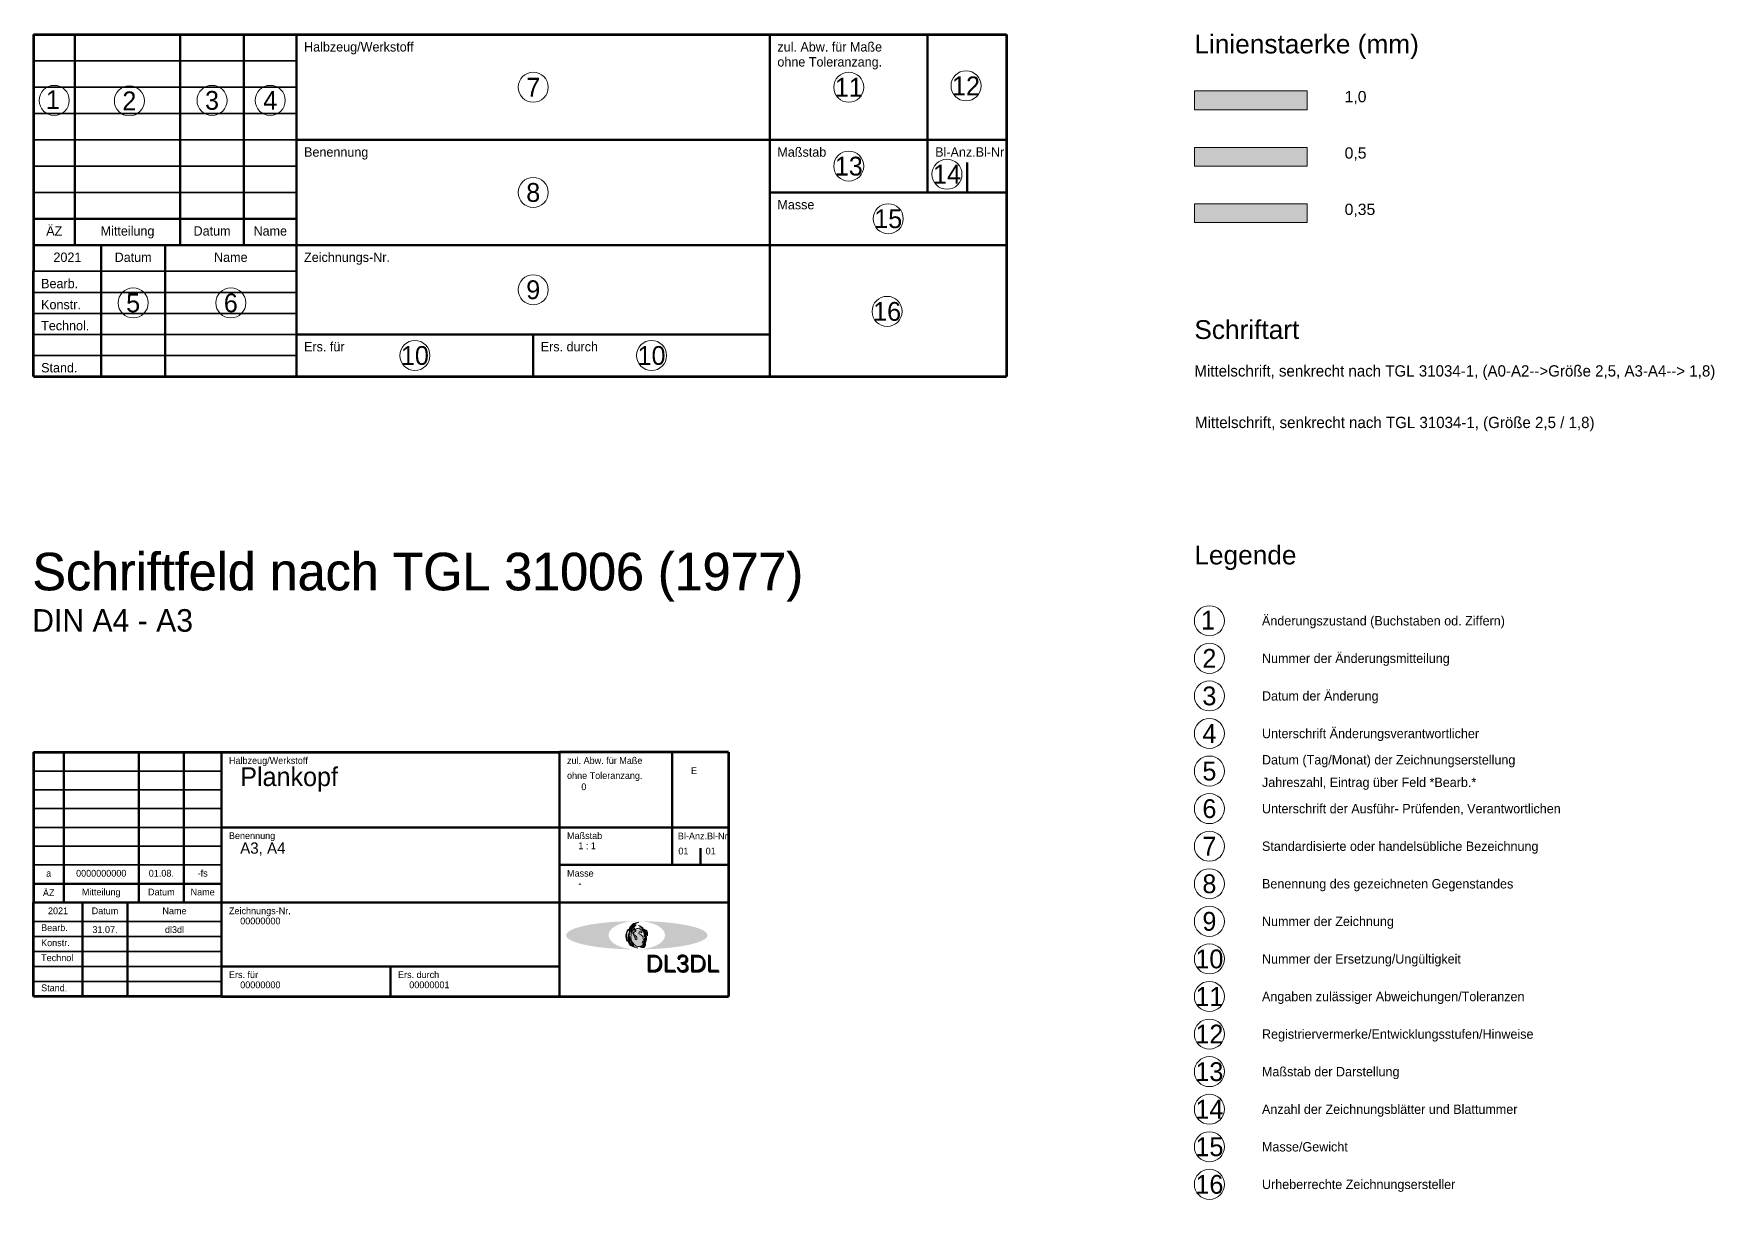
# Model space of a CAD drawing. Header units: millimetres. Extents: x -10 to 4154, y -219 to 3798.
# Drawn here: x 0 to 447.4, y -219 to 91.3 of the extents above; entities that cross this region are included whole.
import ezdxf
from ezdxf.enums import TextEntityAlignment as Align

# ---------------------------------------------------------------- set-up
doc = ezdxf.new("R2010")
doc.units = ezdxf.units.MM
for name, color, linetype, lineweight, true_color in [('_Logo_A_oval', 1, 'Continuous', 5, 0xff0000), ('_Logo_B_oval', 30, 'Continuous', 5, 0xff7f00), ('_Logo_C_oval', 16, 'Continuous', 5, 0x4c0000), ('_Logo_Phoenix', 96, 'Continuous', 5, 0x004c00), ('_Logo_Text1', 5, 'Continuous', 5, 0x0000ff), ('_Logo_Text2', 1, 'Continuous', 5, 0xff0000), ('Begrenzungslinie Felder', 5, 'Continuous', 50, 0x0000ff), ('Begrenzungslinie Schriftfeld', 30, 'Continuous', 100, 0xff7f00), ('Legende', 7, 'Continuous', 5, 0x000000), ('Nr_Kreis', 1, 'Continuous', 5, 0xff0000), ('Text_Ausgef', 3, 'Continuous', 5, 0x00ff00), ('Text_Vorgabe', 1, 'Continuous', 5, 0xff0000), ('Zeilenlinie', 134, 'Continuous', 35, 0x008080)]:
    doc.layers.add(name, color=color, linetype=linetype, lineweight=lineweight, true_color=true_color)
doc.styles.add('textstyle263', font='')
doc.styles.add('textstyle265', font='')
doc.styles.add('textstyle267', font='')
doc.styles.add('textstyle269', font='')
doc.styles.add('textstyle271', font='')
doc.styles.add('textstyle273', font='')
doc.styles.add('textstyle277', font='')
doc.styles.add('textstyle278', font='')
doc.styles.add('textstyle279', font='')
doc.styles.add('textstyle280', font='')
doc.styles.add('textstyle281', font='')
doc.styles.add('textstyle282', font='')
doc.styles.add('textstyle283', font='')
doc.styles.add('textstyle284', font='')
doc.styles.add('textstyle285', font='')
doc.styles.add('textstyle286', font='')
doc.styles.add('textstyle287', font='')
doc.styles.add('textstyle288', font='')
doc.styles.add('textstyle290', font='')
doc.styles.add('textstyle291', font='')
doc.styles.add('textstyle293', font='')
doc.styles.add('textstyle295', font='')
doc.styles.add('textstyle296', font='')
doc.styles.add('textstyle297', font='')
doc.styles.add('textstyle298', font='')
doc.styles.add('textstyle299', font='')
doc.styles.add('textstyle300', font='')
doc.styles.add('textstyle301', font='')
doc.styles.add('textstyle303', font='')
doc.styles.add('textstyle304', font='')
doc.styles.add('textstyle306', font='')
doc.styles.add('textstyle308', font='')
doc.styles.add('textstyle310', font='')
doc.styles.add('textstyle312', font='')
doc.styles.add('textstyle314', font='')
doc.styles.add('textstyle316', font='')
doc.styles.add('textstyle317', font='')
doc.styles.add('textstyle319', font='')
doc.styles.add('textstyle320', font='')
doc.styles.add('textstyle324', font='')
doc.styles.add('textstyle328', font='')
doc.styles.add('textstyle330', font='')
doc.styles.add('textstyle332', font='')
doc.styles.add('textstyle334', font='')
doc.styles.add('textstyle336', font='')
doc.styles.add('textstyle338', font='')
doc.styles.add('textstyle339', font='')
doc.styles.add('textstyle340', font='')
doc.styles.add('textstyle341', font='')
doc.styles.add('textstyle342', font='')
doc.styles.add('textstyle343', font='')
doc.styles.add('textstyle344', font='')
doc.styles.add('textstyle345', font='')
doc.styles.add('textstyle347', font='')
doc.styles.add('textstyle351', font='')
doc.styles.add('textstyle353', font='')
doc.styles.add('textstyle355', font='')
doc.styles.add('textstyle359', font='')
doc.styles.add('textstyle361', font='')
doc.styles.add('textstyle363', font='')
doc.styles.add('textstyle366', font='')
doc.styles.add('textstyle369', font='')
doc.styles.add('textstyle371', font='')
doc.styles.add('textstyle377', font='')
doc.styles.add('textstyle380', font='')
doc.styles.add('textstyle383', font='')
doc.styles.add('textstyle386', font='')
doc.styles.add('textstyle389', font='')
doc.styles.add('textstyle392', font='')
doc.styles.add('textstyle394', font='')
doc.styles.add('textstyle396', font='')
doc.styles.add('textstyle398', font='')
doc.styles.add('textstyle400', font='')
doc.styles.add('textstyle402', font='')
doc.styles.add('textstyle404', font='')
doc.styles.add('textstyle406', font='')
doc.styles.add('textstyle408', font='')
doc.styles.add('textstyle410', font='')
doc.styles.add('textstyle412', font='')
doc.styles.add('textstyle414', font='')
doc.styles.add('textstyle416', font='')
doc.styles.add('textstyle418', font='')
doc.styles.add('textstyle420', font='')
doc.styles.add('textstyle422', font='')
doc.styles.add('textstyle424', font='')
doc.styles.add('textstyle426', font='')
doc.styles.add('textstyle429', font='')
doc.styles.add('textstyle433', font='')
doc.styles.add('textstyle439', font='')
doc.styles.add('textstyle441', font='')
doc.styles.add('textstyle461', font='')
doc.styles.add('textstyle466', font='')
doc.styles.add('textstyle467', font='')
doc.styles.add('textstyle468', font='')
doc.styles.add('textstyle469', font='')
doc.styles.add('textstyle470', font='')
doc.styles.add('textstyle471', font='')
doc.styles.add('textstyle472', font='')
doc.styles.add('textstyle474', font='')
doc.styles.add('textstyle476', font='')
doc.styles.add('textstyle478', font='')
doc.styles.add('textstyle480', font='')
doc.styles.add('textstyle481', font='')
doc.styles.add('textstyle482', font='')
doc.styles.add('textstyle484', font='')
doc.styles.add('textstyle485', font='')
doc.styles.add('textstyle487', font='')
doc.styles.add('textstyle489', font='')
doc.styles.add('textstyle491', font='')
doc.styles.add('textstyle493', font='')
doc.styles.add('textstyle495', font='')
doc.styles.add('textstyle497', font='')
doc.styles.add('textstyle499', font='')
doc.styles.add('textstyle501', font='')
doc.styles.add('textstyle503', font='')
doc.styles.add('textstyle505', font='')
doc.styles.add('textstyle507', font='')
doc.styles.add('textstyle509', font='')
doc.styles.add('textstyle511', font='')
doc.styles.add('textstyle513', font='')
doc.styles.add('textstyle515', font='')
doc.styles.add('textstyle517', font='')
doc.styles.get('textstyle263').set_extended_font_data('TGL 31034-1')
doc.styles.get('textstyle265').set_extended_font_data('TGL 31034-1')
doc.styles.get('textstyle267').set_extended_font_data('TGL 31034-1')
doc.styles.get('textstyle269').set_extended_font_data('TGL 31034-1')
doc.styles.get('textstyle271').set_extended_font_data('TGL 31034-1')
doc.styles.get('textstyle273').set_extended_font_data('TGL 31034-1')
doc.styles.get('textstyle277').set_extended_font_data('TGL 31034-1')
doc.styles.get('textstyle278').set_extended_font_data('TGL 31034-1')
doc.styles.get('textstyle279').set_extended_font_data('TGL 31034-1')
doc.styles.get('textstyle280').set_extended_font_data('TGL 31034-1')
doc.styles.get('textstyle281').set_extended_font_data('TGL 31034-1')
doc.styles.get('textstyle282').set_extended_font_data('TGL 31034-1')
doc.styles.get('textstyle283').set_extended_font_data('TGL 31034-1')
doc.styles.get('textstyle284').set_extended_font_data('TGL 31034-1')
doc.styles.get('textstyle285').set_extended_font_data('TGL 31034-1')
doc.styles.get('textstyle286').set_extended_font_data('TGL 31034-1')
doc.styles.get('textstyle287').set_extended_font_data('TGL 31034-1')
doc.styles.get('textstyle288').set_extended_font_data('TGL 31034-1')
doc.styles.get('textstyle290').set_extended_font_data('TGL 31034-1')
doc.styles.get('textstyle291').set_extended_font_data('TGL 31034-1')
doc.styles.get('textstyle293').set_extended_font_data('TGL 31034-1')
doc.styles.get('textstyle295').set_extended_font_data('TGL 31034-1')
doc.styles.get('textstyle296').set_extended_font_data('TGL 31034-1')
doc.styles.get('textstyle297').set_extended_font_data('TGL 31034-1')
doc.styles.get('textstyle298').set_extended_font_data('TGL 31034-1')
doc.styles.get('textstyle299').set_extended_font_data('TGL 31034-1')
doc.styles.get('textstyle300').set_extended_font_data('TGL 31034-1')
doc.styles.get('textstyle301').set_extended_font_data('TGL 31034-1')
doc.styles.get('textstyle303').set_extended_font_data('TGL 31034-1')
doc.styles.get('textstyle304').set_extended_font_data('TGL 31034-1')
doc.styles.get('textstyle306').set_extended_font_data('TGL 31034-1')
doc.styles.get('textstyle308').set_extended_font_data('TGL 31034-1')
doc.styles.get('textstyle310').set_extended_font_data('TGL 31034-1')
doc.styles.get('textstyle312').set_extended_font_data('TGL 31034-1')
doc.styles.get('textstyle314').set_extended_font_data('TGL 31034-1')
doc.styles.get('textstyle316').set_extended_font_data('TGL 31034-1')
doc.styles.get('textstyle317').set_extended_font_data('TGL 31034-1')
doc.styles.get('textstyle319').set_extended_font_data('TGL 31034-1')
doc.styles.get('textstyle320').set_extended_font_data('TGL 31034-1')
doc.styles.get('textstyle324').set_extended_font_data('TGL 31034-1')
doc.styles.get('textstyle328').set_extended_font_data('TGL 31034-1')
doc.styles.get('textstyle330').set_extended_font_data('TGL 31034-1')
doc.styles.get('textstyle332').set_extended_font_data('TGL 31034-1')
doc.styles.get('textstyle334').set_extended_font_data('TGL 31034-1')
doc.styles.get('textstyle336').set_extended_font_data('TGL 31034-1')
doc.styles.get('textstyle338').set_extended_font_data('TGL 31034-1')
doc.styles.get('textstyle339').set_extended_font_data('TGL 31034-1')
doc.styles.get('textstyle340').set_extended_font_data('TGL 31034-1')
doc.styles.get('textstyle341').set_extended_font_data('TGL 31034-1')
doc.styles.get('textstyle342').set_extended_font_data('TGL 31034-1')
doc.styles.get('textstyle343').set_extended_font_data('TGL 31034-1')
doc.styles.get('textstyle344').set_extended_font_data('TGL 31034-1')
doc.styles.get('textstyle345').set_extended_font_data('TGL 31034-1')
doc.styles.get('textstyle347').set_extended_font_data('TGL 31034-1')
doc.styles.get('textstyle351').set_extended_font_data('TGL 31034-1')
doc.styles.get('textstyle353').set_extended_font_data('TGL 31034-1')
doc.styles.get('textstyle355').set_extended_font_data('TGL 31034-1')
doc.styles.get('textstyle359').set_extended_font_data('TGL 31034-1')
doc.styles.get('textstyle361').set_extended_font_data('TGL 31034-1')
doc.styles.get('textstyle363').set_extended_font_data('TGL 31034-1')
doc.styles.get('textstyle366').set_extended_font_data('TGL 31034-1')
doc.styles.get('textstyle369').set_extended_font_data('TGL 31034-1')
doc.styles.get('textstyle371').set_extended_font_data('TGL 31034-1')
doc.styles.get('textstyle377').set_extended_font_data('TGL 31034-1')
doc.styles.get('textstyle380').set_extended_font_data('TGL 31034-1')
doc.styles.get('textstyle383').set_extended_font_data('TGL 31034-1')
doc.styles.get('textstyle386').set_extended_font_data('TGL 31034-1')
doc.styles.get('textstyle389').set_extended_font_data('TGL 31034-1')
doc.styles.get('textstyle392').set_extended_font_data('TGL 31034-1')
doc.styles.get('textstyle394').set_extended_font_data('TGL 31034-1')
doc.styles.get('textstyle396').set_extended_font_data('TGL 31034-1')
doc.styles.get('textstyle398').set_extended_font_data('TGL 31034-1')
doc.styles.get('textstyle400').set_extended_font_data('TGL 31034-1')
doc.styles.get('textstyle402').set_extended_font_data('TGL 31034-1')
doc.styles.get('textstyle404').set_extended_font_data('TGL 31034-1')
doc.styles.get('textstyle406').set_extended_font_data('TGL 31034-1')
doc.styles.get('textstyle408').set_extended_font_data('TGL 31034-1')
doc.styles.get('textstyle410').set_extended_font_data('TGL 31034-1')
doc.styles.get('textstyle412').set_extended_font_data('TGL 31034-1')
doc.styles.get('textstyle414').set_extended_font_data('TGL 31034-1')
doc.styles.get('textstyle416').set_extended_font_data('TGL 31034-1')
doc.styles.get('textstyle418').set_extended_font_data('TGL 31034-1')
doc.styles.get('textstyle420').set_extended_font_data('TGL 31034-1')
doc.styles.get('textstyle422').set_extended_font_data('TGL 31034-1')
doc.styles.get('textstyle424').set_extended_font_data('TGL 31034-1')
doc.styles.get('textstyle426').set_extended_font_data('TGL 31034-1')
doc.styles.get('textstyle429').set_extended_font_data('TGL 31034-1')
doc.styles.get('textstyle433').set_extended_font_data('TGL 31034-1')
doc.styles.get('textstyle439').set_extended_font_data('TGL 31034-1')
doc.styles.get('textstyle441').set_extended_font_data('TGL 31034-1')
doc.styles.get('textstyle461').set_extended_font_data('Arial')
doc.styles.get('textstyle466').set_extended_font_data('Arial')
doc.styles.get('textstyle467').set_extended_font_data('Arial')
doc.styles.get('textstyle468').set_extended_font_data('Arial')
doc.styles.get('textstyle469').set_extended_font_data('Arial')
doc.styles.get('textstyle470').set_extended_font_data('Arial')
doc.styles.get('textstyle471').set_extended_font_data('Arial')
doc.styles.get('textstyle472').set_extended_font_data('Arial')
doc.styles.get('textstyle474').set_extended_font_data('TGL 31034-1')
doc.styles.get('textstyle476').set_extended_font_data('TGL 31034-1')
doc.styles.get('textstyle478').set_extended_font_data('TGL 31034-1')
doc.styles.get('textstyle480').set_extended_font_data('TGL 31034-1')
doc.styles.get('textstyle481').set_extended_font_data('TGL 31034-1')
doc.styles.get('textstyle482').set_extended_font_data('TGL 31034-1')
doc.styles.get('textstyle484').set_extended_font_data('TGL 31034-1')
doc.styles.get('textstyle485').set_extended_font_data('TGL 31034-1')
doc.styles.get('textstyle487').set_extended_font_data('TGL 31034-1')
doc.styles.get('textstyle489').set_extended_font_data('TGL 31034-1')
doc.styles.get('textstyle491').set_extended_font_data('TGL 31034-1')
doc.styles.get('textstyle493').set_extended_font_data('TGL 31034-1')
doc.styles.get('textstyle495').set_extended_font_data('TGL 31034-1')
doc.styles.get('textstyle497').set_extended_font_data('TGL 31034-1')
doc.styles.get('textstyle499').set_extended_font_data('TGL 31034-1')
doc.styles.get('textstyle501').set_extended_font_data('TGL 31034-1')
doc.styles.get('textstyle503').set_extended_font_data('TGL 31034-1')
doc.styles.get('textstyle505').set_extended_font_data('TGL 31034-1')
doc.styles.get('textstyle507').set_extended_font_data('TGL 31034-1')
doc.styles.get('textstyle509').set_extended_font_data('TGL 31034-1')
doc.styles.get('textstyle511').set_extended_font_data('TGL 31034-1')
doc.styles.get('textstyle513').set_extended_font_data('TGL 31034-1')
doc.styles.get('textstyle515').set_extended_font_data('TGL 31034-1')
doc.styles.get('textstyle517').set_extended_font_data('TGL 31034-1')

msp = doc.modelspace()

# ---------------------------------------------------------------- hatches: boundary and pattern name
at = {"layer": '_Logo_A_oval'}
h = msp.add_hatch(color=256, dxfattribs=at)
edge = h.paths.add_edge_path()
edge.add_ellipse((160.58, -148.7), major_axis=(7.52, 0), ratio=0.5, start_angle=0, end_angle=360)
edge = h.paths.add_edge_path()
edge.add_ellipse((160.58, -148.7), major_axis=(11.29, 0), ratio=0.333333, start_angle=0, end_angle=360)
at = {"layer": '_Logo_B_oval'}
h = msp.add_hatch(color=256, dxfattribs=at)
edge = h.paths.add_edge_path()
edge.add_ellipse((160.58, -148.7), major_axis=(11.29, 0), ratio=0.333333, start_angle=0, end_angle=360)
edge = h.paths.add_edge_path()
edge.add_ellipse((160.58, -148.7), major_axis=(15.05, 0), ratio=0.25, start_angle=0, end_angle=360)
at = {"layer": '_Logo_C_oval'}
h = msp.add_hatch(color=256, dxfattribs=at)
edge = h.paths.add_edge_path()
edge.add_ellipse((160.58, -148.7), major_axis=(15.05, 0), ratio=0.25, start_angle=0, end_angle=360)
edge = h.paths.add_edge_path()
edge.add_ellipse((160.58, -148.7), major_axis=(18.81, 0), ratio=0.2, start_angle=0, end_angle=360)
at = {"layer": '_Logo_Phoenix'}
h = msp.add_hatch(color=256, dxfattribs=at)
edge = h.paths.add_edge_path()
edge.add_spline(control_points=[(158.4, -147.11), (157.19, -148.25), (157.77, -150.16), (158.04, -150.29)], knot_values=[0, 0, 0, 0, 1, 1, 1, 1], degree=3, periodic=0)
edge.add_spline(control_points=[(158.04, -150.29), (157.96, -150.22), (157.37, -148.31), (158.4, -147.11)], knot_values=[0, 0, 0, 0, 1, 1, 1, 1], degree=3, periodic=0)
h = msp.add_hatch(color=256, dxfattribs=at)
edge = h.paths.add_edge_path()
edge.add_spline(control_points=[(160.02, -149.18), (160.33, -149.36), (160.11, -149.72), (160.11, -149.72), (160.11, -149.72), (160.19, -149.9), (160.66, -149.9), (160.59, -149.47), (160.5, -149.18), (160.11, -148.79), (159.8, -148.53), (159.68, -148.17), (159.91, -147.81), (160.29, -147.57), (160.36, -147.47), (160.3, -147.34), (160.09, -147.35), (159.9, -147.4), (159.74, -147.31), (159.78, -147.05), (160.02, -146.92), (160.03, -146.91), (160.03, -146.92), (159.96, -147.03), (159.85, -147.12), (159.94, -147.2), (160.23, -147.12), (160.57, -146.94), (161.18, -146.81), (161.4, -146.83), (161.43, -146.89), (161.46, -147.09), (161.38, -147.25), (161.68, -147.21), (161.89, -147.31), (162.06, -147.48), (162.02, -147.77), (161.82, -148.02), (161.74, -148.08), (161.74, -148.08), (161.72, -147.94), (161.67, -147.78), (161.49, -147.74), (161.24, -147.79), (161.13, -148.02), (161.15, -148.32), (161.37, -148.41), (161.81, -148.56), (162.02, -148.84)], knot_values=[0, 0, 0, 0, 1, 2, 3, 4, 5, 6, 7, 8, 9, 10, 11, 12, 13, 14, 15, 16, 17, 18, 19, 20, 21, 22, 23, 24, 25, 26, 27, 28, 29, 30, 31, 32, 33, 34, 35, 36, 37, 38, 39, 40, 41, 42, 43, 44, 45, 46, 46, 46, 46], degree=3, periodic=0)
edge.add_spline(control_points=[(162.02, -148.84), (162.22, -149.18), (162.36, -149.67), (162.28, -150.15), (162.11, -150.58), (161.95, -150.84), (161.95, -150.84), (162.47, -150.53), (162.61, -150), (162.6, -149.59), (162.56, -149.49), (162.71, -149.75), (162.73, -150.23), (162.63, -150.54), (162.21, -151.31), (161.77, -151.59), (161.28, -151.73), (160.69, -151.73), (160.32, -151.55), (160.32, -151.55), (160.32, -151.55)], knot_values=[0, 0, 0, 0, 1, 2, 3, 4, 5, 6, 7, 8, 9, 10, 11, 12, 13, 14, 15, 16, 17, 18, 18, 18, 18], degree=3, periodic=0)
edge.add_spline(control_points=[(160.32, -151.55), (160.32, -151.55), (160.27, -151.58), (157.37, -148.25), (160.38, -145.85)], knot_values=[0, 0, 0, 0, 1, 2, 2, 2, 2], degree=3, periodic=0)
edge.add_spline(control_points=[(160.38, -145.85), (159.06, -147.56), (160.02, -149.18), (160.02, -149.18), (160.02, -149.18), (160.02, -149.18), (160.02, -149.18)], knot_values=[0, 0, 0, 0, 1, 2, 3, 4, 4, 4, 4], degree=3, periodic=0)
h = msp.add_hatch(color=256, dxfattribs=at)
edge = h.paths.add_edge_path()
edge.add_spline(control_points=[(159.93, -145.8), (158.44, -148.69), (159.83, -151.71), (159.83, -151.72), (159.83, -151.72), (157.68, -148.65), (159.93, -145.8), (159.93, -145.8), (159.93, -145.8)], knot_values=[0, 0, 0, 0, 1, 2, 3, 4, 5, 6, 6, 6, 6], degree=3, periodic=0)
h = msp.add_hatch(color=256, dxfattribs=at)
edge = h.paths.add_edge_path()
edge.add_spline(control_points=[(161.15, -145.26), (159.16, -145.74), (158.42, -147.65), (158.42, -147.65)], knot_values=[0, 0, 0, 0, 1, 1, 1, 1], degree=3, periodic=0)
edge.add_spline(control_points=[(158.42, -147.65), (158.45, -147.51), (158.72, -145.27), (161.15, -145.26)], knot_values=[0, 0, 0, 0, 1, 1, 1, 1], degree=3, periodic=0)
h = msp.add_hatch(color=256, dxfattribs=at)
edge = h.paths.add_edge_path()
edge.add_spline(control_points=[(162.47, -148.1), (162.51, -148.34), (162.54, -148.53), (162.56, -148.84), (162.57, -149.07), (162.56, -149.07), (162.56, -149.07), (162.67, -148.75), (162.67, -148.37), (162.59, -147.71), (162.38, -147.09), (162.2, -146.79), (161.69, -146.38), (161.01, -146.07), (161.01, -146.07), (161.01, -146.07)], knot_values=[0, 0, 0, 0, 1, 2, 3, 4, 5, 6, 7, 8, 9, 10, 11, 12, 13, 13, 13, 13], degree=3, periodic=0)
edge.add_spline(control_points=[(161.01, -146.07), (161.42, -146.29), (161.65, -146.52), (161.89, -146.83), (162.14, -147.15), (162.37, -147.66), (162.47, -148.1)], knot_values=[0, 0, 0, 0, 1, 2, 3, 4, 4, 4, 4], degree=3, periodic=0)
h = msp.add_hatch(color=256, dxfattribs=at)
edge = h.paths.add_edge_path()
edge.add_spline(control_points=[(163.12, -149.71), (163.1, -150.09), (162.98, -150.6), (162.82, -150.89), (162.46, -151.22), (162.26, -151.42), (162.26, -151.42), (162.4, -151.16), (162.6, -150.84), (162.72, -150.53), (162.73, -150.23), (162.59, -149.55)], knot_values=[0, 0, 0, 0, 1, 2, 3, 4, 5, 6, 7, 8, 9, 9, 9, 9], degree=3, periodic=0)
edge.add_spline(control_points=[(162.59, -149.55), (162.78, -149.45), (162.82, -149.24), (162.84, -148.61), (162.8, -148.04), (162.79, -147.73), (162.59, -147.12), (162.48, -147.04), (162.82, -147.48), (162.93, -147.78), (163.04, -148.2), (163.1, -148.61), (163.13, -149.18), (163.12, -149.71)], knot_values=[0, 0, 0, 0, 1, 2, 3, 4, 5, 6, 7, 8, 9, 10, 11, 11, 11, 11], degree=3, periodic=0)
h = msp.add_hatch(color=256, dxfattribs=at)
edge = h.paths.add_edge_path()
edge.add_spline(control_points=[(163.38, -148.85), (163.38, -148.45), (163.32, -148.19), (163.26, -147.89), (163.14, -147.65), (162.87, -147.27), (162.87, -147.27), (162.87, -147.27)], knot_values=[0, 0, 0, 0, 1, 2, 3, 4, 5, 5, 5, 5], degree=3, periodic=0)
edge.add_spline(control_points=[(162.87, -147.27), (163.5, -147.58), (163.38, -148.85), (163.38, -148.85), (163.38, -148.85)], knot_values=[0, 0, 0, 0, 1, 2, 2, 2, 2], degree=3, periodic=0)
h = msp.add_hatch(color=256, dxfattribs=at)
edge = h.paths.add_edge_path()
edge.add_spline(control_points=[(158.26, -148.31), (158.33, -151.14), (160.79, -152.12), (160.79, -152.12), (160.79, -152.12), (158.02, -151.43), (158.28, -148.34), (158.28, -148.34), (158.26, -148.31)], knot_values=[0, 0, 0, 0, 1, 2, 3, 4, 5, 6, 6, 6, 6], degree=3, periodic=0)
h = msp.add_hatch(color=256, dxfattribs=at)
edge = h.paths.add_edge_path()
edge.add_spline(control_points=[(161.58, -151.85), (161.85, -151.96), (162.29, -151.97), (162.54, -151.9), (162.76, -151.66), (162.9, -151.32), (162.92, -151.06), (162.94, -150.95), (162.94, -150.95), (162.94, -150.95), (162.85, -151.18), (162.78, -151.25), (162.6, -151.47), (162.41, -151.61), (162.23, -151.68), (161.95, -151.77), (161.67, -151.79), (161.58, -151.79), (161.48, -151.79), (161.48, -151.79), (161.48, -151.79), (161.54, -151.83), (161.58, -151.85), (161.58, -151.85), (161.58, -151.85)], knot_values=[0, 0, 0, 0, 1, 2, 3, 4, 5, 6, 7, 8, 9, 10, 11, 12, 13, 14, 15, 16, 17, 18, 19, 20, 21, 22, 22, 22, 22], degree=3, periodic=0)
at = {"layer": 'Begrenzungslinie Felder'}
msp.add_hatch(color=256, dxfattribs=at).paths.add_polyline_path([(309, 61), (339, 61), (339, 56), (309, 56)])
at = {"layer": 'Begrenzungslinie Schriftfeld'}
msp.add_hatch(color=256, dxfattribs=at).paths.add_polyline_path([(309, 76), (339, 76), (339, 71), (309, 71)])
at = {"layer": 'Zeilenlinie'}
msp.add_hatch(color=256, dxfattribs=at).paths.add_polyline_path([(309, 41), (339, 41), (339, 46), (309, 46)])

# ---------------------------------------------------------------- linework, layer by layer
at = {"layer": '_Logo_Phoenix'}
for points in [[(158.4, -147.11), (157.19, -148.25), (157.77, -150.16), (158.04, -150.29)], [(160.38, -145.85), (157.37, -148.25), (160.27, -151.58), (160.32, -151.55), (160.32, -151.55)], [(158.4, -147.11), (157.37, -148.31), (157.96, -150.22), (158.04, -150.29)], [(159.93, -145.8), (158.44, -148.69), (159.83, -151.71), (159.83, -151.72), (159.83, -151.72), (157.68, -148.65), (159.93, -145.8), (159.93, -145.8), (159.93, -145.8)], [(161.15, -145.26), (158.72, -145.27), (158.45, -147.51), (158.42, -147.65)], [(161.15, -145.26), (159.16, -145.74), (158.42, -147.65), (158.42, -147.65)], [(160.38, -145.85), (159.06, -147.56), (160.02, -149.18), (160.02, -149.18), (160.02, -149.18), (160.02, -149.18), (160.02, -149.18)], [(160.02, -149.18), (160.33, -149.36), (160.11, -149.72), (160.11, -149.72), (160.11, -149.72), (160.19, -149.9), (160.66, -149.9), (160.59, -149.47), (160.5, -149.18), (160.11, -148.79), (159.8, -148.53), (159.68, -148.17), (159.91, -147.81), (160.29, -147.57), (160.36, -147.47), (160.3, -147.34), (160.09, -147.35), (159.9, -147.4), (159.74, -147.31), (159.78, -147.05), (160.02, -146.92), (160.03, -146.91), (160.03, -146.92), (159.96, -147.03), (159.85, -147.12), (159.94, -147.2), (160.23, -147.12), (160.57, -146.94), (161.18, -146.81), (161.4, -146.83), (161.43, -146.89), (161.46, -147.09), (161.38, -147.25), (161.68, -147.21), (161.89, -147.31), (162.06, -147.48), (162.02, -147.77), (161.82, -148.02), (161.74, -148.08), (161.74, -148.08), (161.72, -147.94), (161.67, -147.78), (161.49, -147.74), (161.24, -147.79), (161.13, -148.02), (161.15, -148.32), (161.37, -148.41), (161.81, -148.56), (162.02, -148.84)], [(161.01, -146.07), (161.42, -146.29), (161.65, -146.52), (161.89, -146.83), (162.14, -147.15), (162.37, -147.66), (162.47, -148.1)], [(162.47, -148.1), (162.51, -148.34), (162.54, -148.53), (162.56, -148.84), (162.57, -149.07), (162.56, -149.07), (162.56, -149.07), (162.67, -148.75), (162.67, -148.37), (162.59, -147.71), (162.38, -147.09), (162.2, -146.79), (161.69, -146.38), (161.01, -146.07), (161.01, -146.07), (161.01, -146.07)], [(162.59, -149.55), (162.78, -149.45), (162.82, -149.24), (162.84, -148.61), (162.8, -148.04), (162.79, -147.73), (162.59, -147.12), (162.48, -147.04), (162.82, -147.48), (162.93, -147.78), (163.04, -148.2), (163.1, -148.61), (163.13, -149.18), (163.12, -149.71)], [(162.87, -147.27), (163.5, -147.58), (163.38, -148.85), (163.38, -148.85), (163.38, -148.85)], [(163.38, -148.85), (163.38, -148.45), (163.32, -148.19), (163.26, -147.89), (163.14, -147.65), (162.87, -147.27), (162.87, -147.27), (162.87, -147.27)], [(158.26, -148.31), (158.33, -151.14), (160.79, -152.12), (160.79, -152.12), (160.79, -152.12), (158.02, -151.43), (158.28, -148.34), (158.28, -148.34), (158.26, -148.31)], [(162.02, -148.84), (162.22, -149.18), (162.36, -149.67), (162.28, -150.15), (162.11, -150.58), (161.95, -150.84), (161.95, -150.84), (162.47, -150.53), (162.61, -150), (162.6, -149.59), (162.56, -149.49), (162.71, -149.75), (162.73, -150.23), (162.63, -150.54), (162.21, -151.31), (161.77, -151.59), (161.28, -151.73), (160.69, -151.73), (160.32, -151.55), (160.32, -151.55), (160.32, -151.55)], [(161.58, -151.85), (161.85, -151.96), (162.29, -151.97), (162.54, -151.9), (162.76, -151.66), (162.9, -151.32), (162.92, -151.06), (162.94, -150.95), (162.94, -150.95), (162.94, -150.95), (162.85, -151.18), (162.78, -151.25), (162.6, -151.47), (162.41, -151.61), (162.23, -151.68), (161.95, -151.77), (161.67, -151.79), (161.58, -151.79), (161.48, -151.79), (161.48, -151.79), (161.48, -151.79), (161.54, -151.83), (161.58, -151.85), (161.58, -151.85), (161.58, -151.85)], [(163.12, -149.71), (163.1, -150.09), (162.98, -150.6), (162.82, -150.89), (162.46, -151.22), (162.26, -151.42), (162.26, -151.42), (162.4, -151.16), (162.6, -150.84), (162.72, -150.53), (162.73, -150.23), (162.59, -149.55)]]:
    msp.add_open_spline(points, degree=3, dxfattribs=at)
at = {"layer": 'Begrenzungslinie Felder'}
for p, q in [((11, 91), (11, 35)), ((39, 91), (39, 35)), ((56, 91), (56, 35)), ((70, 91), (70, 35)), ((196, 91), (196, 63)), ((238, 91), (238, 63)), ((196, 63), (70, 63)), ((196, 63), (238, 63)), ((196, 63), (196, 49)), ((238, 63), (259, 63)), ((238, 63), (238, 49)), ((248.5, 49), (248.5, 57)), ((196, 49), (259, 49)), ((196, 49), (196, 35)), ((0, 42), (70, 42)), ((0, 35), (70, 35)), ((18, 0), (18, 35)), ((35, 0), (35, 35)), ((196, 35), (70, 35)), ((70, 0), (70, 35)), ((196, 35), (196, 0)), ((196, 35), (259, 35)), ((70, 11.2), (196, 11.2)), ((133, 0), (133, 11.2)), ((8, -100), (8, -140)), ((28, -100), (28, -140)), ((40, -100), (40, -140)), ((50, -165), (50, -100)), ((140, -100), (140, -120)), ((170, -100), (170, -130)), ((140, -120), (50, -120)), ((140, -120), (140, -157)), ((185, -120), (140, -120)), ((177.5, -130), (177.5, -125.5)), ((170, -130), (140, -130)), ((177.5, -130), (170, -130)), ((185, -130), (177.5, -130)), ((0, -135), (50, -135)), ((0, -140), (50, -140)), ((13, -165), (13, -140)), ((25, -165), (25, -140)), ((50, -140), (140, -140)), ((140, -140), (185, -140)), ((140, -157), (50, -157)), ((95, -165), (95, -157)), ((140, -165), (140, -157))]:
    msp.add_line(p, q, dxfattribs=at)
at = {"layer": 'Begrenzungslinie Schriftfeld'}
for p, q in [((0, 91), (11, 91)), ((0, 91), (0, 84)), ((11, 91), (39, 91)), ((39, 91), (56, 91)), ((56, 91), (70, 91)), ((70, 91), (196, 91)), ((196, 91), (238, 91)), ((238, 91), (259, 91)), ((259, 91), (259, 63)), ((0, 84), (0, 77)), ((0, 77), (0, 70)), ((0, 70), (0, 63)), ((0, 63), (0, 56)), ((259, 63), (259, 49)), ((0, 56), (0, 49)), ((0, 49), (0, 42)), ((259, 49), (259, 35)), ((0, 42), (0, 35)), ((0, 35), (0, 28)), ((259, 35), (259, 0)), ((0, 22.4), (0, 28)), ((0, 16.8), (0, 22.4)), ((0, 11.2), (0, 16.8)), ((0, 5.6), (0, 11.2)), ((0, 0), (0, 5.6)), ((0, 0), (18, 0)), ((18, 0), (35, 0)), ((35, 0), (70, 0)), ((70, 0), (133, 0)), ((133, 0), (196, 0)), ((196, 0), (259, 0)), ((0, -100), (8, -100)), ((0, -100), (0, -105)), ((8, -100), (28, -100)), ((28, -100), (40, -100)), ((40, -100), (50, -100)), ((50, -100), (140, -100)), ((185, -100), (140, -100)), ((185, -100), (185, -120)), ((0, -105), (0, -110)), ((0, -110), (0, -115)), ((0, -115), (0, -120)), ((0, -120), (0, -125)), ((185, -120), (185, -130)), ((0, -125), (0, -130)), ((0, -130), (0, -135)), ((185, -130), (185, -165)), ((0, -135), (0, -140)), ((0, -145), (0, -140)), ((0, -149), (0, -145)), ((0, -153), (0, -149)), ((0, -157), (0, -153)), ((0, -161), (0, -157)), ((0, -165), (0, -161)), ((13, -165), (0, -165)), ((25, -165), (13, -165)), ((50, -165), (25, -165)), ((50, -165), (95, -165)), ((95, -165), (140, -165)), ((140, -165), (185, -165))]:
    msp.add_line(p, q, dxfattribs=at)
at = {"layer": 'Legende'}
for p, q in [((309, 76), (339, 76)), ((309, 76), (309, 71)), ((339, 76), (339, 71)), ((309, 71), (339, 71)), ((309, 61), (339, 61)), ((309, 61), (309, 56)), ((339, 61), (339, 56)), ((309, 56), (339, 56)), ((309, 46), (339, 46)), ((309, 46), (309, 41)), ((339, 46), (339, 41)), ((309, 41), (339, 41))]:
    msp.add_line(p, q, dxfattribs=at)
at = {"layer": 'Nr_Kreis'}
for centre in [(133, 77), (217, 77), (248.22, 77.37), (5.5, 73.5), (25.49, 73.38), (47.5, 73.5), (63, 73.5), (217, 56), (243.14, 53.85), (133, 49), (227.5, 42), (133, 23.1), (26.5, 19.6), (52.5, 19.6), (227.21, 17.34), (101.5, 5.6), (164.5, 5.6), (313, -65), (313, -75), (313, -85), (313, -95), (313, -105), (313, -115), (313, -125), (313, -135), (313, -145), (313, -155), (313, -165), (313, -175), (313, -185), (313, -195), (313, -205), (313, -215)]:
    msp.add_circle(centre, 4, dxfattribs=at)
at = {"layer": 'Zeilenlinie'}
for p, q in [((0, 84), (70, 84)), ((0, 77), (70, 77)), ((0, 70), (70, 70)), ((0, 63), (70, 63)), ((0, 56), (70, 56)), ((0, 49), (70, 49)), ((0, 28), (70, 28)), ((0, 22.4), (70, 22.4)), ((0, 16.8), (70, 16.8)), ((0, 11.2), (70, 11.2)), ((0, 5.6), (70, 5.6)), ((0, -105), (50, -105)), ((0, -110), (50, -110)), ((0, -115), (50, -115)), ((0, -120), (50, -120)), ((0, -125), (50, -125)), ((0, -130), (50, -130)), ((0, -145), (50, -145)), ((0, -149), (50, -149)), ((0, -153), (50, -153)), ((0, -157), (50, -157)), ((0, -161), (50, -161)), ((0, -161), (50, -161))]:
    msp.add_line(p, q, dxfattribs=at)

# ---------------------------------------------------------------- texts
at = {"layer": '_Logo_Text1', "style": 'textstyle466'}
msp.add_text('DL3DL', height=4.514, dxfattribs=at).set_placement((172.95, -156.4), align=Align.MIDDLE_CENTER)
at = {"layer": '_Logo_Text2', "style": 'textstyle461'}
msp.add_text('DL3DL', height=4.514, dxfattribs=at).set_placement((172.74, -156.1), align=Align.MIDDLE_CENTER)
at = {"layer": 'Legende'}
for s, height, style, p in [('Linienstaerke (mm)', 5, 'textstyle469', (309, 91)), ('1,0', 3, 'textstyle471', (349, 76)), ('0,5', 3, 'textstyle470', (349, 61)), ('0,35', 3, 'textstyle472', (349, 46)), ('Schriftart', 5, 'textstyle468', (309, 15)), ('Legende', 5, 'textstyle467', (309, -45)), ('Schriftfeld nach TGL 31006 (1977)', 10, 'textstyle433', (-0.37, -46.91)), ('Schriftfeld nach TGL 31006 (1977)', 10, 'textstyle429', (-0.25, -46.91)), ('DIN A4 - A3', 6, 'textstyle426', (-0.37, -61.91))]:
    msp.add_text(s, height=height, dxfattribs=dict(at, style=style)).set_placement(p, align=Align.TOP_LEFT)
for s, style, p in [('Änderungszustand (Buchstaben od. Ziffern)', 'textstyle301', (327, -65)), ('Nummer der Änderungsmitteilung', 'textstyle298', (327, -75)), ('Datum der Änderung', 'textstyle299', (327, -85)), ('Unterschrift Änderungsverantwortlicher', 'textstyle296', (327, -95)), ('Datum (Tag/Monat) der Zeichnungserstellung', 'textstyle297', (327, -102)), ('Jahreszahl, Eintrag über Feld *Bearb.*', 'textstyle330', (327, -108)), ('Unterschrift der Ausführ- Prüfenden, Verantwortlichen', 'textstyle343', (327, -115)), ('Standardisierte oder handelsübliche Bezeichnung', 'textstyle344', (327, -125)), ('Benennung des gezeichneten Gegenstandes', 'textstyle341', (327, -135)), ('Nummer der Zeichnung', 'textstyle342', (327, -145)), ('Nummer der Ersetzung/Ungültigkeit', 'textstyle339', (327, -155)), ('Angaben zulässiger Abweichungen/Toleranzen', 'textstyle340', (327, -165)), ('Registriervermerke/Entwicklungsstufen/Hinweise', 'textstyle336', (327, -175)), ('Maßstab der Darstellung', 'textstyle338', (327, -185)), ('Anzahl der Zeichnungsblätter und Blattummer', 'textstyle332', (327, -195)), ('Masse/Gewicht', 'textstyle334', (327, -205)), ('Urheberrechte Zeichnungsersteller', 'textstyle328', (327, -215))]:
    msp.add_text(s, height=2.5, dxfattribs=dict(at, style=style)).set_placement(p, align=Align.MIDDLE_LEFT)
at = {"layer": 'Nr_Kreis'}
for s, style, p in [('1', 'textstyle271', (5.13, 73.67)), ('3', 'textstyle265', (47.5, 73.5)), ('7', 'textstyle295', (133, 77)), ('11', 'textstyle281', (217, 77)), ('12', 'textstyle282', (248.22, 77.37)), ('2', 'textstyle267', (25.49, 73.38)), ('4', 'textstyle293', (63, 73.5)), ('13', 'textstyle283', (217, 56)), ('14', 'textstyle284', (243.14, 53.85)), ('8', 'textstyle290', (133, 49)), ('15', 'textstyle286', (227.5, 42)), ('9', 'textstyle291', (133, 23.1)), ('5', 'textstyle269', (26.5, 19.6)), ('6', 'textstyle263', (52.5, 19.6)), ('16', 'textstyle285', (227.21, 17.34)), ('10', 'textstyle287', (101.5, 5.6)), ('10', 'textstyle288', (164.5, 5.6)), ('1', 'textstyle273', (312.63, -64.83)), ('2', 'textstyle279', (313, -75)), ('3', 'textstyle280', (313, -85)), ('4', 'textstyle277', (313, -95)), ('5', 'textstyle278', (313, -105)), ('6', 'textstyle317', (313, -115)), ('7', 'textstyle319', (313, -125)), ('8', 'textstyle314', (313, -135)), ('9', 'textstyle316', (313, -145)), ('10', 'textstyle310', (313, -155)), ('11', 'textstyle312', (313, -165)), ('12', 'textstyle306', (313, -175)), ('13', 'textstyle308', (313, -185)), ('14', 'textstyle303', (313, -195)), ('15', 'textstyle304', (313, -205)), ('16', 'textstyle300', (313, -215))]:
    msp.add_text(s, height=5, dxfattribs=dict(at, style=style)).set_placement(p, align=Align.MIDDLE_CENTER)
at = {"layer": 'Text_Ausgef'}
for s, height, style, p in [('2021', 2.5, 'textstyle359', (9, 33)), ('a', 1.8, 'textstyle320', (4, -131.3)), ('0000000000', 1.8, 'textstyle366', (18, -131.3)), ('01.08.', 1.8, 'textstyle363', (34, -131.3)), ('-fs', 1.8, 'textstyle361', (45, -131.3)), ('2021', 1.8, 'textstyle324', (6.5, -141.3)), ('31.07.', 1.8, 'textstyle355', (19, -146.3)), ('dl3dl', 1.8, 'textstyle351', (37.5, -146.3))]:
    msp.add_text(s, height=height, dxfattribs=dict(at, style=style)).set_placement(p, align=Align.TOP_CENTER)
at = {"layer": 'Text_Ausgef', "style": 'textstyle481'}
msp.add_text('Mittelschrift, senkrecht nach TGL 31034-1, (Größe 2,5 / 1,8)', height=3, dxfattribs=at).set_placement((309.17, -13.72))
at = {"layer": 'Text_Ausgef'}
for s, height, style, p in [('Plankopf', 5, 'textstyle389', (55, -104)), ('E', 1.8, 'textstyle371', (175, -104)), ('0', 1.8, 'textstyle377', (145.81, -108.29)), ('A3, A4', 3, 'textstyle392', (55, -124)), ('1 : 1', 1.8, 'textstyle380', (145, -124)), ('01', 1.8, 'textstyle386', (171.64, -125.4)), ('01', 1.8, 'textstyle383', (178.9, -125.4)), ('-', 1.8, 'textstyle369', (145, -134)), ('00000000', 1.8, 'textstyle347', (55, -144)), ('00000000', 1.8, 'textstyle353', (55, -161)), ('00000001', 1.8, 'textstyle345', (100, -161))]:
    msp.add_text(s, height=height, dxfattribs=dict(at, style=style)).set_placement(p, align=Align.TOP_LEFT)
at = {"layer": 'Text_Vorgabe'}
for s, height, style, p in [('Halbzeug/Werkstoff', 2.5, 'textstyle487', (72, 89)), ('zul. Abw. für Maße', 2.5, 'textstyle406', (198, 89)), ('ohne Toleranzang.', 2.5, 'textstyle402', (198, 85)), ('Benennung', 2.5, 'textstyle422', (72, 61)), ('Maßstab', 2.5, 'textstyle398', (198, 61)), ('Bl-Anz.Bl-Nr.', 2.5, 'textstyle439', (240, 61)), ('Masse', 2.5, 'textstyle394', (198, 47)), ('Zeichnungs-Nr.', 2.5, 'textstyle418', (72, 33)), ('Bearb.', 2.5, 'textstyle474', (2, 26)), ('Konstr.', 2.5, 'textstyle497', (2, 20.4)), ('Technol.', 2.5, 'textstyle495', (2, 14.8)), ('Ers. für', 2.5, 'textstyle414', (72, 9.2)), ('Ers. durch', 2.5, 'textstyle410', (135, 9.2)), ('Stand.', 2.5, 'textstyle476', (2, 3.6)), ('Halbzeug/Werkstoff', 1.8, 'textstyle489', (52, -101.3)), ('zul. Abw. für Maße', 1.8, 'textstyle408', (142, -101.3)), ('ohne Toleranzang.', 1.8, 'textstyle404', (142, -105.3)), ('Benennung', 1.8, 'textstyle424', (52, -121.3)), ('Maßstab', 1.8, 'textstyle400', (142, -121.3)), ('Bl-Anz.Bl-Nr.', 1.8, 'textstyle441', (171.51, -121.39)), ('Masse', 1.8, 'textstyle396', (142, -131.3)), ('Zeichnungs-Nr.', 1.8, 'textstyle420', (52, -141.3)), ('Bearb.', 1.8, 'textstyle513', (2, -145.8)), ('Konstr.', 1.8, 'textstyle511', (2, -149.8)), ('Technol', 1.8, 'textstyle517', (2, -153.8)), ('Ers. für', 1.8, 'textstyle416', (52, -158.3)), ('Ers. durch', 1.8, 'textstyle412', (97, -158.3)), ('Stand.', 1.8, 'textstyle515', (2, -161.8))]:
    msp.add_text(s, height=height, dxfattribs=dict(at, style=style)).set_placement(p, align=Align.TOP_LEFT)
for s, height, style, p in [('ÄZ', 2.5, 'textstyle482', (5.5, 40)), ('Mitteilung', 2.5, 'textstyle484', (25, 40)), ('Datum', 2.5, 'textstyle478', (47.5, 40)), ('Name', 2.5, 'textstyle480', (63, 40)), ('Datum', 2.5, 'textstyle491', (26.5, 33)), ('Name', 2.5, 'textstyle493', (52.5, 33)), ('ÄZ', 1.8, 'textstyle503', (4, -136.5)), ('Mitteilung', 1.8, 'textstyle505', (18, -136.3)), ('Datum', 1.8, 'textstyle499', (34, -136.3)), ('Name', 1.8, 'textstyle501', (45, -136.3)), ('Datum', 1.8, 'textstyle507', (19, -141.3)), ('Name', 1.8, 'textstyle509', (37.5, -141.3))]:
    msp.add_text(s, height=height, dxfattribs=dict(at, style=style)).set_placement(p, align=Align.TOP_CENTER)
at = {"layer": 'Text_Vorgabe', "style": 'textstyle485'}
msp.add_text('Mittelschrift, senkrecht nach TGL 31034-1, (A0-A2-->Größe 2,5, A3-A4--> 1,8)', height=3, dxfattribs=at).set_placement((309, 0))

doc.saveas('drawing.dxf')
